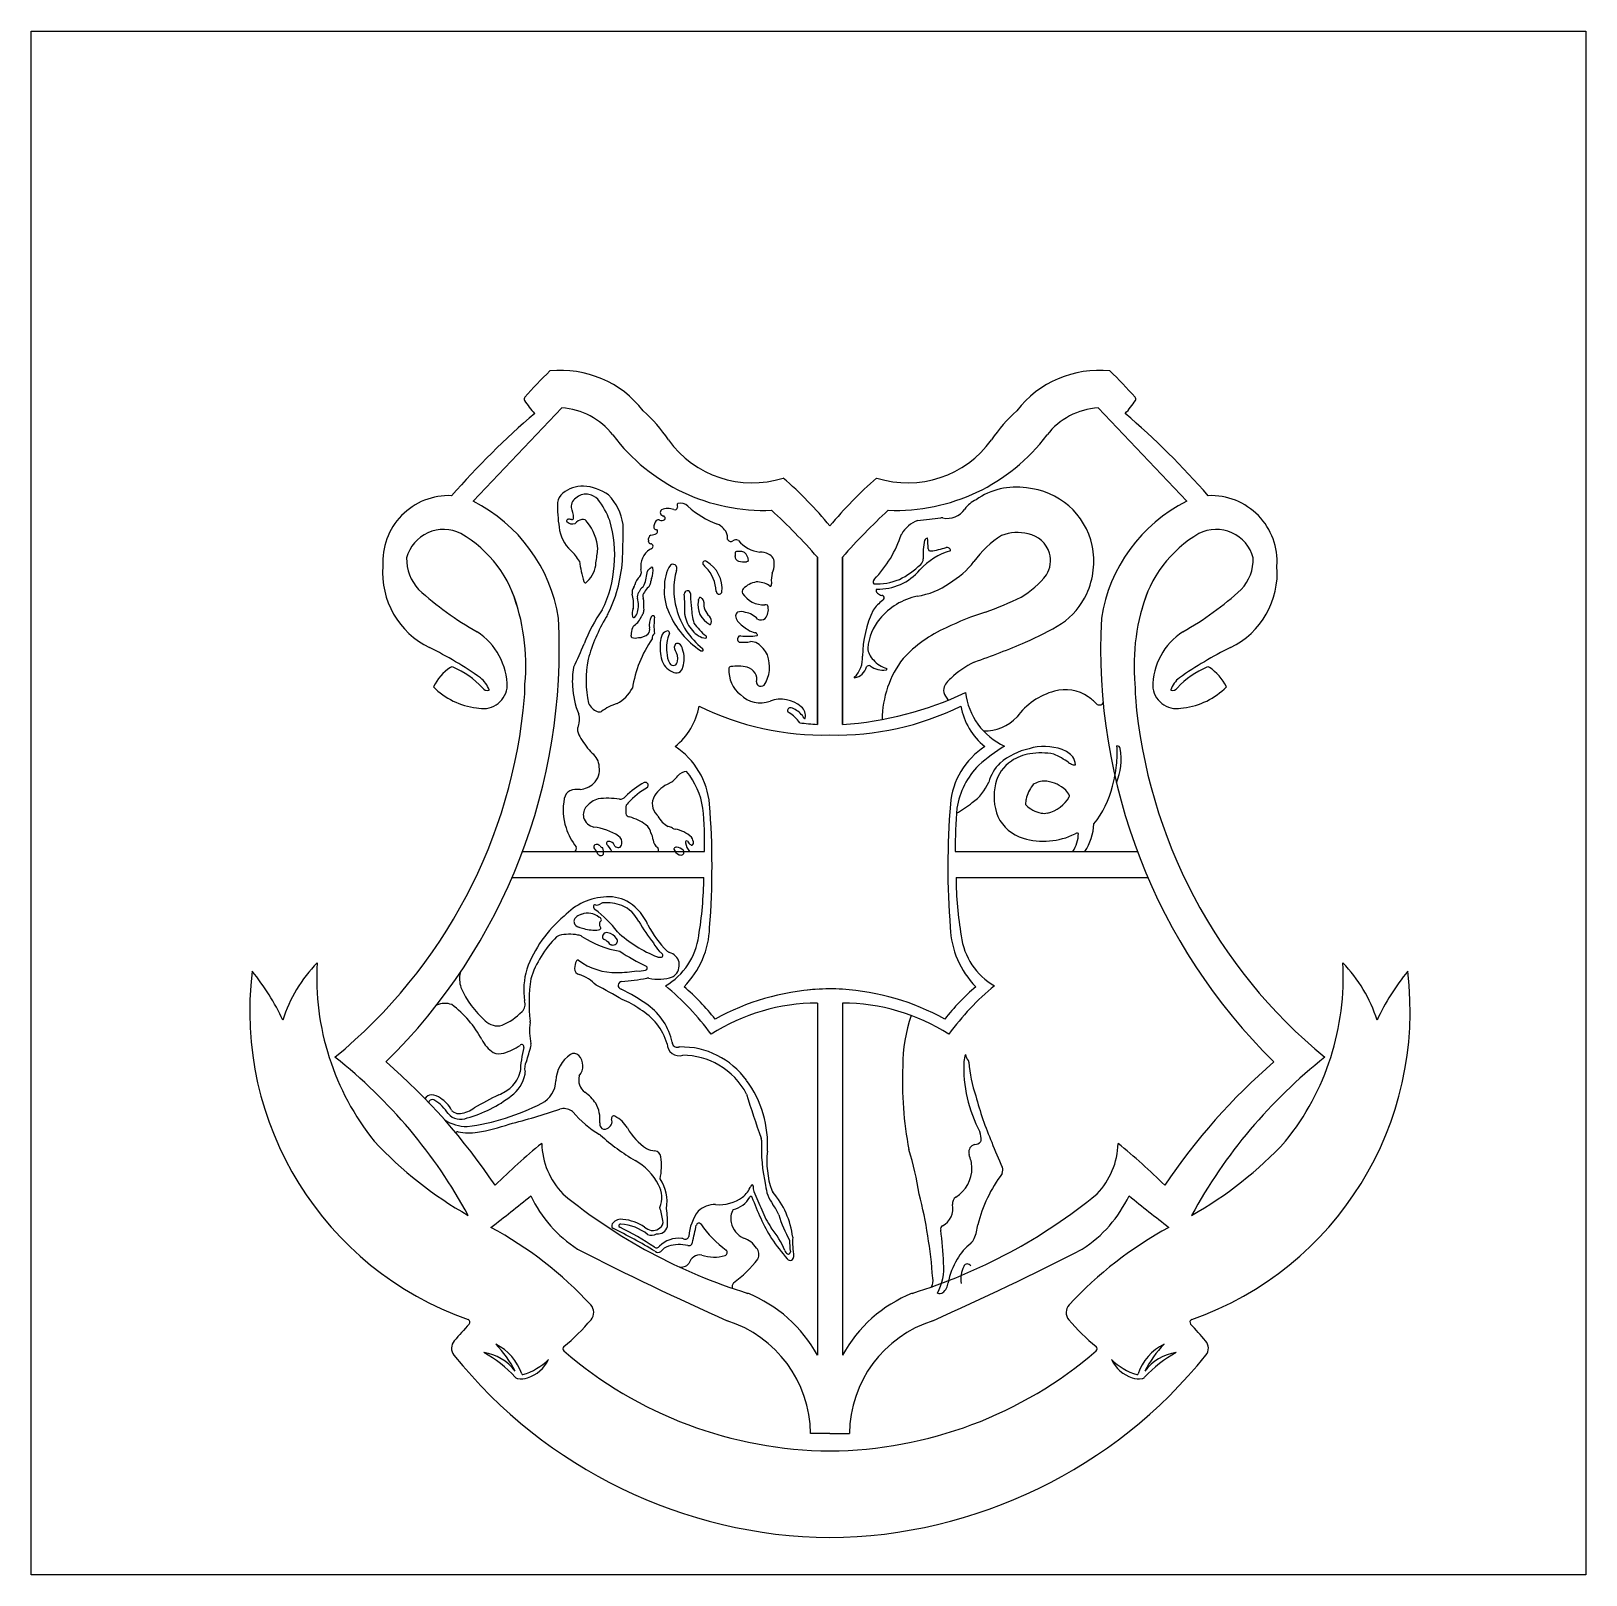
# Model space of a CAD drawing. Header units: inches. Extents: x 0 to 6.98, y 0 to 6.93.
import ezdxf

# ---------------------------------------------------------------- set-up
doc = ezdxf.new("R2010")
doc.units = ezdxf.units.IN
doc.header["$MEASUREMENT"] = 0
picture_1 = doc.add_image_def('image1.png', size_in_pixel=(837, 831))

msp = doc.modelspace()

# ---------------------------------------------------------------- linework, layer by layer
for p, q in [((1.9834, 4.8167), (2.3808, 5.2354)), ((5.1846, 4.8167), (4.7872, 5.2354)), ((3.5276, 4.566), (3.5276, 3.8151)), ((3.5276, 3.8151), (3.5276, 4.566)), ((3.6405, 4.566), (3.6405, 3.8151)), ((3.6405, 3.8151), (3.6405, 4.566)), ((2.2048, 3.2454), (3.0215, 3.2454)), ((4.1465, 3.2454), (4.9632, 3.2454)), ((3.0183, 3.1266), (2.157, 3.1266)), ((5.011, 3.1266), (4.1497, 3.1266)), ((3.5276, 2.5654), (3.5276, 0.9855)), ((3.6405, 2.5654), (3.6405, 0.9855)), ((3.584, 0.6342), (3.4968, 0.6342)), ((3.584, 0.6342), (3.6712, 0.6342))]:
    msp.add_line(p, q)
for centre, radius, start, end in [((3.7024, 3.9675), 1.9861, 133.79542, 138.49374), ((2.377, 4.938), 0.4657, 37.60764, 96.05675), ((4.791, 4.938), 0.4657, 83.94325, 142.39236), ((3.4656, 3.9675), 1.9861, 41.50626, 46.20458), ((2.2245, 5.2754), 0.0125, 138.49374, 212.04268), ((2.5253, 5.4637), 0.3675, 212.04268, 223.61089), ((2.3611, 4.9212), 0.3149, 37.74615, 86.40552), ((4.8069, 4.9212), 0.3149, 93.59448, 142.25385), ((4.6427, 5.4637), 0.3675, 316.38911, 327.95732), ((4.9436, 5.2754), 0.0125, 327.95732, 41.50626), ((4.6644, 2.4089), 3.6922, 130.64749, 138.79203), ((2.3058, 4.7252), 0.6639, 33.4832, 48.46692), ((4.8622, 4.7252), 0.6639, 131.53308, 146.5168), ((2.5036, 2.4089), 3.6922, 41.20797, 49.35251), ((3.2873, 5.6224), 0.8469, 216.89943, 272.36667), ((3.8807, 5.6224), 0.8469, 267.63333, 323.10057), ((3.2353, 5.3618), 0.4629, 215.73352, 287.48567), ((3.9328, 5.3618), 0.4629, 252.51433, 324.26648), ((2.4764, 4.7418), 0.1429, 89.10803, 129.49582), ((2.4604, 4.6549), 0.2306, 55.51852, 85.47975), ((2.2485, 3.6114), 1.7265, 39.326, 49.29861), ((4.9195, 3.6114), 1.7265, 130.70139, 140.674), ((1.8742, 4.5453), 0.2963, 87.57883, 183.84637), ((1.6633, 4.1811), 0.7117, 8.95961, 63.26971), ((2.4221, 4.8044), 0.0601, 127.49326, 174.43934), ((2.4714, 4.7918), 0.0479, 116.82043, 184.47135), ((2.4886, 4.7865), 0.0617, 76.48936, 128.90708), ((2.4847, 4.7647), 0.0838, 46.83647, 77.40279), ((2.2707, 4.6093), 0.3471, 20.29437, 38.5888), ((2.4265, 4.6824), 0.2312, 7.48687, 44.6397), ((4.3004, 4.6983), 0.1392, 116.02025, 143.41531), ((4.4188, 4.5643), 0.3153, 81.38478, 124.69948), ((4.4389, 4.548), 0.3291, 12.15933, 85.27797), ((5.5047, 4.1811), 0.7117, 116.73029, 171.04039), ((5.2939, 4.5453), 0.2963, 356.15363, 92.42117), ((2.9321, 4.7901), 0.5702, 177.98269, 189.07108), ((2.3019, 4.7371), 0.1321, 2.13446, 22.67445), ((2.8377, 4.7663), 0.0152, 127.05333, 196.57813), ((2.8396, 4.7681), 0.0175, 200.37005, 267.99345), ((2.8578, 4.702), 0.0818, 71.69419, 110.92572), ((2.8311, 4.7397), 0.0134, 335.79263, 53.78025), ((2.8889, 4.7901), 0.0117, 242.46935, 355.93371), ((2.9275, 4.8001), 0.029, 175.14735, 202.02826), ((2.9025, 4.8024), 0.00392, 86.25727, 177.93709), ((2.9134, 4.7605), 0.047, 45.78074, 103.07875), ((3.2406, 5.1288), 0.4457, 228.65795, 248.71217), ((1.4064, 2.7006), 2.8247, 41.32806, 47.29029), ((5.7616, 2.7006), 2.8247, 132.70971, 138.67194), ((4.1109, 4.8328), 0.0932, 257.34607, 326.4895), ((1.8506, 4.5183), 0.1715, 63.07589, 165.14436), ((2.5301, 4.7159), 0.1619, 185.5442, 227.90719), ((2.4068, 4.7281), 0.00438, 172.72885, 212.65952), ((2.416, 4.7253), 0.014, 144.75654, 166.07681), ((2.4285, 4.7484), 0.034, 221.91804, 290.73598), ((2.4151, 4.7241), 0.014, 133.33759, 138.54687), ((2.4091, 4.7283), 0.00694, 104.36044, 120.92388), ((2.4145, 4.704), 0.0318, 71.19542, 103.06329), ((2.4266, 4.7411), 0.00728, 255.21644, 7.11488), ((2.4794, 4.6855), 0.0498, 99.49216, 141.32877), ((2.4764, 4.715), 0.0202, 22.733, 105.05531), ((2.329, 4.5873), 0.2143, 3.71959, 39.22832), ((2.0838, 4.5775), 0.5346, 354.49787, 16.54523), ((0.1304, 4.676), 2.5256, 357.47926, 0.82911), ((2.8384, 4.7008), 0.0446, 138.87246, 183.77833), ((2.8061, 4.7011), 0.0127, 195.10556, 267.89203), ((2.8157, 4.7074), 0.0253, 80.9682, 115.80243), ((2.806, 4.6836), 0.00487, 28.2712, 94.00625), ((2.7982, 4.6814), 0.0129, 309.80385, 20.28518), ((2.8299, 4.753), 0.0231, 243.60522, 305.50595), ((3.051, 4.6428), 0.076, 18.07227, 68.50779), ((4.0269, 4.5985), 0.1408, 110.29082, 150.40299), ((3.7283, 7.4307), 2.7116, 275.2845, 277.489), ((4.085, 4.7174), 0.025, 77.34607, 97.489), ((4.4247, 4.4715), 0.2044, 76.15777, 110.25247), ((5.3174, 4.5183), 0.1715, 14.85564, 116.92411), ((1.6573, 4.1998), 0.5438, 14.01507, 60.11516), ((2.7926, 4.6443), 0.0237, 119.48105, 192.19533), ((2.745, 4.634), 0.025, 4.05291, 12.19533), ((2.7803, 4.6365), 0.0104, 184.05291, 267.91881), ((2.7781, 4.6141), 0.0122, 287.2794, 81.61519), ((2.7765, 4.7341), 0.0694, 273.6328, 295.51319), ((3.0417, 4.6486), 0.0834, 357.62218, 12.30051), ((3.1289, 4.645), 0.00378, 177.69784, 206.11939), ((3.1391, 4.6524), 0.0164, 213.60589, 302.14707), ((3.1615, 4.6228), 0.0209, 55.92186, 131.15228), ((3.2888, 4.7392), 0.1522, 220.60124, 262.74661), ((3.4086, 4.8291), 0.5213, 315.87459, 342.01218), ((4.3992, 4.5714), 0.3973, 169.88423, 181.8733), ((4.0316, 4.6246), 0.0287, 109.77697, 144.97713), ((3.4679, 4.5933), 0.557, 1.06228, 6.01732), ((3.9828, 4.9929), 0.4031, 277.59828, 287.68792), ((4.1093, 4.5938), 0.0156, 3.68171, 104.91131), ((4.5965, 4.2843), 0.45, 122.61396, 144.49118), ((4.4492, 4.5478), 0.1247, 16.64888, 78.70612), ((4.4169, 4.5467), 0.3509, 335.41372, 11.612), ((5.5107, 4.1998), 0.5438, 119.88484, 165.98493), ((1.8855, 4.5573), 0.2007, 178.57809, 222.95709), ((2.2344, 4.4069), 0.2659, 31.86266, 45.24208), ((3.1019, 4.6349), 0.6476, 187.77421, 195.99651), ((2.408, 4.5489), 0.1266, 313.55019, 356.29009), ((-3.195, 5.388), 5.7916, 351.58808, 352.19259), ((2.0198, 4.5931), 0.6344, 334.18213, 357.45348), ((2.8221, 4.5259), 0.0872, 121.9566, 190.27774), ((2.7892, 4.5786), 0.025, 107.2794, 121.9566), ((3.0234, 4.5389), 0.00985, 48.84338, 205.64934), ((2.992, 4.5238), 0.025, 21.60811, 25.64934), ((2.9576, 4.4235), 0.1425, 354.18488, 59.52703), ((3.3151, 4.5717), 0.1569, 173.83369, 179.7728), ((3.1332, 4.5704), 0.025, 357.14572, 4.37855), ((3.1788, 4.5682), 0.0206, 177.14572, 255.07848), ((3.1747, 4.5496), 0.042, 96.28653, 111.90225), ((3.174, 4.418), 0.1734, 85.22676, 91.53291), ((3.197, 4.6103), 0.0663, 249.21994, 280.95712), ((3.1863, 4.5659), 0.025, 43.9122, 85.22676), ((3.1677, 4.548), 0.0508, 15.44498, 43.9122), ((3.2218, 4.507), 0.0401, 97.73345, 107.71634), ((3.1999, 4.5541), 0.0181, 335.7686, 13.21783), ((3.203, 4.5563), 0.0146, 7.54279, 20.8703), ((3.2722, 4.5099), 0.0783, 62.57372, 91.91742), ((3.2921, 4.5405), 0.0422, 351.52601, 67.36143), ((3.2501, 4.5317), 0.0837, 333.49379, 1.74168), ((4.2146, 4.2976), 0.3103, 106.78894, 137.08091), ((3.9696, 4.5574), 0.0326, 311.8996, 1.75429), ((3.9655, 4.6194), 0.0619, 342.73775, 343.40377), ((4.0343, 4.6027), 0.00949, 174.18314, 281.07886), ((3.9162, 4.7941), 0.4004, 300.6132, 321.6497), ((4.4522, 4.5496), 0.1213, 328.75018, 16.21881), ((5.2825, 4.5573), 0.2007, 317.04291, 1.42191), ((1.9501, 4.4954), 0.3728, 175.38082, 244.10244), ((2.0796, 4.566), 0.5379, 333.90885, 355.75523), ((2.7835, 4.423), 0.0772, 133.41822, 166.63003), ((2.7133, 4.4973), 0.025, 313.41822, 0.12028), ((2.6942, 4.4972), 0.0441, 0.12028, 17.261), ((2.493, 4.5325), 0.2735, 340.58203, 353.83632), ((2.772, 4.5021), 0.00713, 126.22492, 171.66774), ((2.7281, 4.5676), 0.0718, 303.55959, 317.67679), ((2.7847, 4.5148), 0.00577, 119.09983, 128.56094), ((2.8063, 4.4598), 0.025, 157.24632, 177.55495), ((2.785, 4.5132), 0.00732, 56.8973, 114.60219), ((2.6968, 4.5057), 0.0937, 337.24632, 7.44528), ((2.7862, 4.5169), 0.00372, 15.12034, 41.24074), ((3.0101, 4.4389), 0.1687, 147.37564, 182.79946), ((2.8803, 4.5129), 0.0209, 63.5207, 125.95615), ((3.1828, 4.4197), 0.2998, 163.36542, 196.32106), ((2.8751, 4.5146), 0.0224, 336.09529, 49.48478), ((3.069, 4.5685), 0.0644, 213.43027, 229.66774), ((2.9132, 4.4066), 0.1605, 2.0408, 44.69829), ((3.4732, 4.4593), 0.1523, 166.6746, 183.06869), ((3.7964, 4.454), 0.0182, 138.26098, 207.38773), ((3.79, 4.7334), 0.288, 268.06006, 291.48882), ((3.8032, 4.6618), 0.2393, 267.60762, 320.29644), ((3.7272, 4.8054), 0.3793, 296.33238, 314.12523), ((4.2221, 4.7495), 0.4248, 301.18178, 321.78902), ((5.2179, 4.4954), 0.3728, 295.89756, 4.61918), ((2.6972, 5.4689), 1.4205, 227.55888, 240.63901), ((1.3077, 4.0824), 0.9118, 354.54482, 21.25622), ((2.4871, 4.4586), 0.00802, 195.94772, 281.77658), ((2.4704, 4.4759), 0.0311, 306.02414, 322.87831), ((2.7325, 4.4088), 0.0364, 141.99497, 194.36204), ((2.502, 4.3499), 0.2015, 358.19334, 14.33005), ((2.6841, 4.4467), 0.025, 321.99497, 346.63003), ((2.7516, 4.388), 0.0321, 145.03761, 191.83184), ((2.7048, 4.4208), 0.025, 325.03761, 335.97837), ((2.7756, 4.3892), 0.0525, 128.48603, 155.97837), ((2.7274, 4.4499), 0.025, 308.48603, 340.58203), ((2.7718, 4.3903), 0.0273, 137.97893, 197.95015), ((2.806, 4.3844), 0.0596, 127.57022, 156.0721), ((2.7544, 4.4514), 0.025, 307.57022, 341.33683), ((2.7184, 4.4635), 0.063, 341.33683, 357.55495), ((3.0664, 4.4111), 0.2257, 175.02768, 205.2117), ((2.9443, 4.4001), 0.0145, 7.86282, 179.32914), ((2.1919, 4.3301), 0.7413, 358.35719, 5.42858), ((3.234, 4.3921), 0.2755, 177.93924, 185.39537), ((3.0869, 4.4132), 0.0133, 180.27281, 335.6976), ((3.0805, 4.4129), 0.0193, 344.45643, 348.507), ((3.2112, 4.4103), 0.0206, 142.36638, 199.71181), ((3.2899, 4.4693), 0.1182, 213.91829, 271.16764), ((3.269, 4.3549), 0.1006, 98.81468, 137.44746), ((3.2564, 4.3522), 0.1022, 57.90355, 91.61604), ((3.2974, 4.4175), 0.025, 48.33661, 57.90355), ((3.3176, 4.4402), 0.00527, 228.33661, 285.38589), ((3.3184, 4.4364), 0.00141, 292.33808, 317.16601), ((3.3119, 4.4428), 0.0105, 315.24164, 15.84624), ((3.3461, 4.4525), 0.025, 183.06869, 195.84624), ((3.8067, 4.4157), 0.0152, 152.48909, 228.54209), ((3.8242, 4.4327), 0.0395, 225.87306, 259.72191), ((3.9252, 4.7214), 0.3345, 278.67159, 305.63338), ((4.4349, 4.5426), 0.3328, 304.27079, 334.76913), ((5.8603, 4.0824), 0.9118, 158.74378, 185.45518), ((4.4708, 5.4689), 1.4205, 299.36099, 312.44112), ((3.1279, 3.9294), 0.6925, 144.71362, 159.13009), ((2.7624, 4.3112), 0.0653, 158.47046, 190.49201), ((2.6784, 4.3444), 0.025, 338.47046, 358.19334), ((2.6016, 4.3482), 0.1232, 346.05972, 15.64703), ((2.7221, 4.3742), 0.025, 359.14454, 17.95015), ((2.7245, 4.3257), 0.025, 333.82782, 6.58468), ((3.0963, 4.3686), 0.3493, 179.14454, 186.58468), ((3.2198, 4.4194), 0.3353, 194.4931, 231.88725), ((3.2553, 4.3791), 0.2958, 182.48308, 187.78785), ((3.3436, 4.3664), 0.3824, 184.11275, 194.63212), ((3.0874, 4.3501), 0.096, 167.20953, 244.17236), ((2.9694, 4.3769), 0.025, 347.20953, 356.81038), ((3.0072, 4.3748), 0.0128, 145.19009, 176.81038), ((3.0012, 4.3798), 0.00513, 63.35459, 63.35459), ((3.0012, 4.3798), 0.00513, 72.42765, 153.26814), ((2.9938, 4.3615), 0.0249, 50.8404, 68.82728), ((2.9958, 4.3619), 0.0233, 13.65758, 54.14414), ((3.092, 4.3557), 0.0738, 173.36234, 228.34616), ((3.0065, 4.3651), 0.0122, 351.55559, 10.87028), ((3.2956, 4.3287), 0.0228, 70.6226, 98.50317), ((3.2488, 4.3302), 0.0589, 318.52725, 12.54902), ((3.2993, 4.3442), 0.0071, 343.81256, 56.90189), ((4.2435, 4.111), 0.514, 155.04525, 178.76271), ((3.939, 4.212), 0.1988, 126.69112, 144.36584), ((4.0375, 4.1002), 0.297, 102.00941, 140.70296), ((3.8167, 4.3819), 0.0119, 50.72402, 87.95096), ((3.8143, 4.3829), 0.0129, 297.65935, 39.588), ((3.725, 5.8863), 1.6629, 289.55257, 295.54416), ((-0.2364, 4.1579), 2.6061, 314.56221, 2.94843), ((3.2487, 3.8983), 0.7784, 149.23738, 164.41919), ((2.7661, 4.2092), 0.2057, 148.44052, 154.9026), ((2.7208, 4.2385), 0.025, 125.16038, 155.55259), ((2.7048, 4.302), 0.00709, 201.76569, 306.35781), ((2.654, 4.3333), 0.0909, 305.16038, 339.18091), ((2.5724, 4.3853), 0.163, 326.88779, 335.81081), ((2.6406, 4.3669), 0.1185, 326.1923, 333.82782), ((2.8519, 4.2611), 0.0784, 152.39349, 189.72523), ((2.7912, 4.2936), 0.00951, 75.09472, 156.02803), ((2.7913, 4.2977), 0.00552, 352.00188, 65.4729), ((3.0958, 4.2597), 0.3013, 172.90114, 186.86851), ((3.2236, 4.4733), 0.3945, 203.66446, 235.95526), ((2.9579, 4.3081), 0.025, 178.35719, 191.21503), ((3.0705, 4.3305), 0.1398, 191.21503, 222.21358), ((3.2051, 4.4347), 0.2843, 215.45951, 231.48446), ((3.0175, 4.2769), 0.0347, 347.36637, 42.92073), ((3.0467, 4.2662), 0.0027, 243.11081, 305.88217), ((3.0427, 4.2708), 0.0088, 309.48558, 350.80037), ((3.1851, 4.2984), 0.0255, 126.96616, 170.59664), ((3.2403, 4.3211), 0.0824, 193.00113, 210.93154), ((3.3081, 4.4004), 0.1844, 221.2814, 240.12438), ((3.1858, 4.2692), 0.052, 68.41249, 107.87095), ((3.1894, 4.2252), 0.0937, 41.71088, 80.4998), ((3.2735, 4.314), 0.03, 241.97959, 310.43528), ((3.9883, 4.1371), 0.2356, 140.08589, 174.92687), ((4.6792, 3.0725), 1.3087, 107.68884, 116.01575), ((3.9433, 5.3867), 1.309, 293.33327, 301.24658), ((7.4044, 4.1579), 2.6061, 177.05157, 225.43779), ((1.8405, 3.9826), 0.2954, 359.77059, 57.15045), ((2.7605, 4.2204), 0.0686, 155.55259, 183.65378), ((2.0157, 4.2122), 0.6764, 359.85701, 0.32772), ((2.6976, 4.211), 0.00561, 174.97625, 249.41529), ((2.7116, 4.2502), 0.0473, 250.26543, 285.78009), ((3.225, 3.8959), 0.5334, 145.36721, 171.22839), ((2.7244, 4.2713), 0.0666, 270.029, 311.58576), ((2.7485, 4.24), 0.0273, 317.4326, 16.70482), ((2.8154, 4.2011), 0.0294, 129.74996, 184.03743), ((2.9908, 4.1637), 0.1691, 160.8034, 186.69075), ((2.8606, 4.2), 0.0353, 99.32689, 146.83941), ((2.9945, 4.1621), 0.1441, 154.7586, 189.53483), ((2.855, 4.2254), 0.00938, 348.78222, 90.32991), ((3.0401, 4.2936), 0.0928, 217.9702, 261.91337), ((3.0248, 4.2073), 0.00596, 291.69403, 56.63901), ((3.1893, 4.1962), 0.0202, 134.62846, 183.68791), ((3.1891, 4.2005), 0.0207, 195.58326, 226.62186), ((3.1816, 4.2049), 0.0206, 250.84502, 261.50883), ((3.1783, 4.2062), 0.00541, 104.83911, 126.23928), ((3.1833, 4.1822), 0.0299, 88.41675, 102.41322), ((3.1958, 4.3493), 0.1658, 264.03214, 281.26117), ((3.2128, 4.528), 0.3172, 264.81684, 277.84884), ((3.2662, 4.3082), 0.0841, 233.63416, 257.3806), ((3.2281, 4.1225), 0.0642, 60.93166, 89.91144), ((3.2474, 4.2149), 0.0113, 23.0111, 87.86666), ((3.255, 4.2171), 0.00353, 288.83112, 38.73545), ((4.3412, 3.7132), 0.5852, 113.78662, 137.1563), ((5.3275, 3.9826), 0.2954, 122.84955, 180.22941), ((1.0273, 2.6175), 1.7196, 54.90504, 63.77163), ((0.8032, 4.8679), 1.8146, 334.04112, 337.59249), ((3.0166, 4.1585), 0.1943, 184.30478, 196.30235), ((2.9648, 4.1412), 0.1125, 181.49913, 207.77669), ((2.9134, 4.1606), 0.0276, 143.48833, 210.32671), ((2.8372, 4.1105), 0.0638, 349.45553, 35.69208), ((2.9006, 4.1383), 0.0399, 79.09465, 103.5579), ((2.8852, 4.1474), 0.0377, 8.458, 52.71901), ((2.8112, 4.1102), 0.1193, 341.42706, 21.01243), ((2.9954, 4.1294), 0.0185, 63.22223, 66.81941), ((3.0095, 4.1627), 0.0178, 251.33476, 283.56252), ((3.0066, 4.1492), 0.00885, 348.24416, 45.66899), ((3.0119, 4.1496), 0.00454, 293.01453, 302.6829), ((3.012, 4.1483), 0.00336, 312.81687, 356.45737), ((3.1813, 4.0669), 0.1364, 26.12736, 55.09185), ((3.1576, 4.0739), 0.1554, 327.6668, 19.94329), ((3.6167, 4.1106), 0.1135, 312.35435, 5.80234), ((3.8354, 4.1644), 0.082, 184.45665, 226.6712), ((3.1898, 7.1203), 3.1994, 288.99331, 293.42679), ((6.1407, 2.6175), 1.7196, 116.22837, 125.09496), ((2.0045, 3.8873), 0.2212, 123.75867, 154.13165), ((1.8885, 4.0608), 0.0125, 68.01915, 123.75867), ((1.7362, 3.7073), 0.3974, 43.34005, 66.72454), ((2.8213, 4.0049), 0.3931, 170.33442, 182.69949), ((2.4211, 4.0769), 0.0141, 334.82721, 346.05023), ((2.961, 4.0145), 0.4713, 168.6364, 192.79182), ((2.9114, 4.1291), 0.0851, 194.17591, 246.1445), ((2.8812, 4.0984), 0.0186, 211.22012, 1.29793), ((2.8942, 4.0763), 0.0304, 235.5202, 352.18148), ((3.2695, 4.0575), 0.1392, 177.21418, 231.15948), ((3.1399, 4.0652), 0.00944, 95.66912, 185.95592), ((3.1686, 3.876), 0.2008, 77.42021, 98.5096), ((3.1977, 4.0141), 0.0597, 31.50015, 75.79856), ((3.6864, 4.0866), 0.0623, 277.40861, 347.86895), ((3.7586, 4.0648), 0.0142, 63.10698, 142.36532), ((3.8239, 4.1634), 0.1042, 235.58058, 276.44528), ((3.8762, 4.1878), 0.1277, 220.57696, 253.15113), ((4.2736, 3.8341), 0.4554, 142.53356, 179.58476), ((3.8358, 4.0637), 0.00379, 266.43624, 29.47757), ((4.4341, 3.6904), 0.4528, 116.64409, 132.91948), ((5.4318, 3.7073), 0.3974, 113.27546, 136.65995), ((5.2795, 4.0608), 0.0125, 56.24133, 111.98085), ((5.1635, 3.8873), 0.2212, 25.86835, 56.24133), ((2.0321, 4.2045), 0.3163, 224.23651, 263.78898), ((2.0272, 3.996), 0.1099, 254.54583, 350.22326), ((1.9408, 3.9281), 0.1222, 20.41668, 52.0438), ((2.0468, 3.9916), 0.0245, 207.97374, 289.09537), ((2.1109, 3.9816), 0.025, 350.22326, 359.77059), ((0.9052, 4.0016), 1.3102, 357.18736, 359.74469), ((2.8414, 4.0134), 0.4136, 183.74295, 201.57279), ((2.5384, 4.0681), 0.1835, 299.62759, 330.33158), ((3.2046, 4.019), 0.0513, 345.70034, 30.86295), ((3.2786, 4.0066), 0.0243, 180.55713, 225.34732), ((3.2736, 4.0195), 0.0325, 248.04926, 298.01586), ((3.6946, 4.0263), 0.00152, 161.99386, 263.41192), ((4.1392, 3.9679), 0.0453, 168.9853, 214.25346), ((4.18, 3.9517), 0.0888, 127.61499, 163.7106), ((6.2628, 4.0016), 1.3102, 180.25531, 182.81264), ((5.0571, 3.9816), 0.025, 180.22941, 189.77674), ((5.1408, 3.996), 0.1099, 189.77674, 285.45417), ((5.2272, 3.9281), 0.1222, 127.9562, 159.58332), ((5.1212, 3.9916), 0.0245, 250.90463, 332.02626), ((5.1359, 4.2045), 0.3163, 276.21102, 315.76349), ((-0.1258, 4.138), 2.3482, 309.35506, 355.09841), ((2.0523, 3.9702), 0.00307, 324.37464, 9.85921), ((2.5673, 3.9395), 0.0722, 204.01373, 247.31281), ((2.6918, 3.6955), 0.222, 106.38208, 126.80502), ((3.2713, 4.0393), 0.1269, 225.41338, 290.31162), ((3.3626, 3.7836), 0.1447, 50.09659, 109.06241), ((3.5416, 5.3265), 1.5146, 273.74382, 295.41906), ((4.1618, 3.9774), 0.0695, 210.20934, 228.82638), ((4.4963, 3.9966), 0.307, 187.11955, 245.02766), ((4.6748, 3.6634), 0.3126, 105.59885, 143.57081), ((4.6392, 3.7885), 0.1825, 55.5004, 105.38695), ((4.585, 3.7088), 0.2789, 45.59379, 55.61763), ((4.7937, 3.9216), 0.0192, 225.19128, 327.98366), ((7.2938, 4.138), 2.3482, 184.90159, 230.64494), ((5.1157, 3.9702), 0.00307, 170.14079, 215.62536), ((2.3847, 3.8369), 0.0761, 338.02171, 18.77857), ((2.5486, 3.9013), 0.0298, 252.17187, 289.94846), ((2.7021, 3.9493), 0.2991, 308.75275, 350.00739), ((3.5525, 5.0233), 1.2556, 243.72397, 271.43756), ((3.4049, 3.8783), 0.0113, 100.34721, 248.62927), ((3.3293, 3.7454), 0.1417, 32.90362, 59.68422), ((3.4066, 3.8566), 0.033, 49.06864, 96.49375), ((3.3778, 3.7887), 0.1057, 31.2258, 61.46816), ((3.4238, 3.8551), 0.0506, 347.06009, 51.35133), ((3.4706, 3.8446), 0.00262, 204.2836, 342.9389), ((3.6155, 5.0233), 1.2556, 268.56244, 296.27603), ((4.4659, 3.9493), 0.2991, 189.99261, 231.24725), ((4.2783, 3.9854), 0.199, 268.30283, 316.74707), ((2.4783, 3.7931), 0.0276, 146.48591, 193.43382), ((2.5351, 3.8042), 0.0855, 191.79937, 216.95878), ((3.6264, 5.3265), 1.5146, 263.24272, 266.25618), ((2.7359, 3.9026), 0.3079, 209.10008, 224.79467), ((2.7013, 3.4282), 0.3438, 4.9496, 56.84793), ((4.4667, 3.4282), 0.3438, 123.15207, 175.0504), ((4.8679, 2.9273), 0.9363, 122.36299, 131.16813), ((4.5479, 3.3995), 0.3149, 102.93534, 129.56956), ((4.5458, 3.4761), 0.2402, 70.63643, 106.53426), ((4.5875, 3.596), 0.1133, 40.85207, 70.42297), ((4.4882, 3.6854), 0.3847, 352.07174, 5.13937), ((4.6142, 3.659), 0.2764, 337.44055, 9.9159), ((4.869, 3.7019), 0.0181, 15.11926, 82.67027), ((2.4709, 3.623), 0.0779, 2.00738, 53.40929), ((4.4981, 3.3861), 0.3483, 135.05753, 171.14784), ((4.4844, 3.503), 0.1954, 134.55256, 164.27049), ((4.4903, 3.5115), 0.1674, 123.48099, 166.9344), ((4.5084, 3.4884), 0.1967, 97.94533, 124.1656), ((4.531, 3.4032), 0.2844, 78.43818, 100.07816), ((4.4544, 3.3664), 0.3426, 54.22626, 67.05429), ((4.7337, 3.7653), 0.1445, 236.87366, 244.40702), ((4.679, 3.6515), 0.0182, 244.89493, 290.78547), ((4.6152, 3.6302), 0.0703, 3.44643, 34.5242), ((4.385, 3.6739), 0.486, 343.88876, 355.08906), ((2.4682, 3.6105), 0.082, 312.47296, 10.73466), ((2.8197, 3.639), 0.0981, 296.26535, 325.92654), ((2.9454, 3.5469), 0.0579, 94.18909, 140.15492), ((2.6699, 3.3861), 0.3483, 8.85216, 38.85345), ((4.5455, 3.4764), 0.085, 81.85299, 121.65204), ((4.5346, 3.405), 0.1573, 47.08377, 81.5967), ((2.4394, 3.4753), 0.0478, 117.61313, 170.20917), ((2.4515, 3.4264), 0.0975, 82.76854, 110.58307), ((2.4468, 3.641), 0.1191, 278.19741, 310.14747), ((2.6429, 3.5102), 0.0303, 264.02499, 322.66098), ((2.8966, 3.2714), 0.3183, 117.18118, 136.17561), ((2.9729, 3.1878), 0.403, 121.06906, 136.95827), ((2.7552, 3.5404), 0.0147, 30.87478, 105.7287), ((2.7494, 3.5438), 0.0189, 324.88847, 12.582), ((2.8555, 3.4587), 0.0684, 148.32553, 225.68137), ((2.9231, 3.4144), 0.1492, 113.70702, 147.45747), ((4.0996, 3.6401), 0.2139, 304.98197, 336.8213), ((4.5636, 3.4911), 0.2434, 166.14834, 201.58156), ((4.6377, 3.4367), 0.1792, 144.22725, 165.88014), ((4.5587, 3.473), 0.0953, 127.36786, 134.13567), ((4.5284, 3.5619), 0.1474, 282.35042, 331.33889), ((4.6051, 3.4784), 0.0556, 17.2591, 48.81526), ((4.6534, 3.4935), 0.00491, 331.25606, 19.20741), ((4.4369, 3.6384), 0.4267, 320.81367, 346.5323), ((2.6471, 3.4322), 0.26, 168.62188, 198.01401), ((2.5329, 3.4099), 0.0555, 137.07805, 192.933), ((2.5741, 3.3786), 0.1071, 106.372, 139.8572), ((2.5865, 3.1035), 0.3803, 81.94487, 96.42311), ((2.9706, 3.4202), 0.3024, 176.36149, 180.75471), ((2.6933, 3.4431), 0.0248, 127.16817, 188.55843), ((1.3489, 3.2792), 1.6729, 358.84269, 5.5075), ((-0.441, 3.179), 3.496, 355.48958, 4.57634), ((7.609, 3.179), 3.496, 175.42366, 184.51042), ((5.8191, 3.2792), 1.6729, 174.4925, 181.15731), ((3.9479, 3.7892), 0.4248, 298.68616, 310.23111), ((4.5552, 3.4594), 0.0936, 167.01122, 180.90427), ((4.4697, 3.4581), 0.00809, 181.77145, 208.68753), ((4.5601, 3.5541), 0.1396, 225.67701, 258.15016), ((2.6512, 3.4305), 0.2633, 197.41107, 218.73591), ((2.5394, 3.4161), 0.0634, 197.07076, 256.32295), ((2.4919, 3.0873), 0.2691, 57.64206, 83.05411), ((2.6888, 3.4209), 0.0211, 192.66064, 260.28059), ((2.6312, 3.1937), 0.2133, 53.51383, 75.33777), ((2.7242, 3.3186), 0.0576, 8.87269, 54.02278), ((2.7903, 3.3919), 0.025, 28.64496, 45.68137), ((2.9169, 3.4611), 0.1193, 208.64496, 240.50884), ((2.8499, 3.3024), 0.0555, 59.36182, 81.4008), ((2.8954, 3.3769), 0.0318, 237.08707, 258.45172), ((4.5049, 3.4834), 0.1866, 206.02393, 253.08276), ((4.5447, 3.4914), 0.0751, 259.80577, 282.08328), ((4.5322, 3.3776), 0.2357, 325.87321, 357.85595), ((2.5901, 3.2817), 0.00874, 87.66405, 193.75754), ((2.5872, 3.282), 0.00614, 203.10078, 210.58881), ((2.4991, 3.195), 0.1179, 25.30763, 45.34414), ((2.5936, 3.2757), 0.015, 58.26147, 101.98158), ((2.5903, 3.2607), 0.0299, 16.28376, 68.13994), ((2.6173, 3.2871), 0.0332, 347.95326, 55.92616), ((2.6329, 3.2793), 0.0169, 283.25597, 2.91897), ((2.7189, 3.2902), 0.0726, 6.21723, 30.90493), ((2.8325, 3.2991), 0.0415, 181.42989, 239.71771), ((2.8653, 3.2044), 0.1432, 46.99213, 80.44884), ((2.9415, 3.2873), 0.00596, 56.34359, 211.42614), ((3.0165, 3.296), 0.0809, 188.379, 218.67053), ((2.9774, 3.3055), 0.0352, 202.04323, 242.10453), ((2.9201, 3.2806), 0.0516, 359.89341, 33.71259), ((2.9618, 3.2837), 0.0104, 295.21414, 342.04473), ((4.5424, 3.6149), 0.3233, 253.49422, 295.91642), ((4.5581, 3.3257), 0.1404, 325.12709, 0.38542), ((4.6934, 3.3116), 0.0158, 71.47357, 127.80831), ((2.4249, 3.2604), 0.0215, 315.70415, 14.4067), ((2.5364, 3.2653), 0.0124, 123.36186, 221.26901), ((2.4851, 3.2119), 0.0617, 20.47014, 47.17801), ((2.5366, 3.2524), 0.0244, 47.5241, 106.82238), ((2.552, 3.238), 0.0102, 206.71611, 213.7263), ((2.5538, 3.2412), 0.0136, 220.76003, 257.43251), ((2.5576, 3.2534), 0.0263, 255.07643, 272.8101), ((2.568, 3.2786), 0.0171, 208.63548, 257.28279), ((2.5586, 3.2367), 0.00959, 271.8533, 338.41689), ((2.5639, 3.2612), 0.000759, 24.04238, 59.37711), ((2.4959, 3.2401), 0.072, 354.50217, 17.33957), ((2.6348, 3.2856), 0.0228, 226.16876, 274.83537), ((2.7894, 3.2501), 0.0258, 349.41855, 30.55772), ((2.8886, 3.2566), 0.00432, 152.00767, 189.02094), ((2.9134, 3.2594), 0.0293, 185.9155, 186.71327), ((2.9248, 3.2696), 0.0428, 198.62902, 245.25722), ((2.8946, 3.2535), 0.0111, 84.53521, 153.34011), ((2.894, 3.223), 0.0416, 38.68863, 87.70439), ((2.9167, 3.2625), 0.0331, 252.81158, 271.70146), ((2.9166, 3.2416), 0.0124, 275.01909, 36.77584), ((2.9636, 3.2784), 0.00484, 236.23139, 302.281), ((1.297, 3.149), 1.7215, 350.55548, 359.33466), ((5.871, 3.149), 1.7215, 180.66534, 189.44452), ((2.5902, 2.7711), 0.2706, 91.7848, 137.29955), ((2.5291, 2.9997), 0.00623, 64.86898, 200.05399), ((2.5377, 3.0324), 0.0277, 257.6689, 306.16507), ((2.5688, 2.9899), 0.025, 94.66272, 126.16507), ((2.582, 2.8273), 0.1881, 68.83182, 94.66272), ((2.5931, 2.8736), 0.1684, 57.06307, 93.84392), ((2.5968, 2.8703), 0.1427, 25.15141, 68.11566), ((2.5666, 2.8318), 0.2178, 22.62293, 57.18922), ((2.7526, 2.5207), 0.5646, 129.77919, 159.61206), ((2.4636, 2.9298), 0.0283, 122.71532, 175.55612), ((2.4776, 2.9346), 0.0423, 183.60304, 193.8855), ((2.492, 2.8879), 0.0789, 106.98074, 123.66221), ((2.4975, 2.8915), 0.0773, 48.97603, 111.66073), ((2.4998, 2.989), 0.025, 8.8075, 20.05399), ((2.5354, 2.9945), 0.011, 188.8075, 239.26696), ((2.2155, 2.5666), 0.5233, 37.49162, 53.09489), ((2.5479, 2.9393), 0.0106, 304.56463, 88.11113), ((2.5704, 2.918), 0.0208, 142.71632, 210.93315), ((3.8846, 3.6574), 1.3676, 212.08629, 216.96529), ((2.6744, 2.5368), 0.4537, 134.23051, 162.47476), ((2.3753, 2.8441), 0.025, 104.32158, 134.23051), ((2.4157, 2.6859), 0.1883, 78.45402, 104.32158), ((2.4672, 2.9386), 0.0338, 204.70721, 251.7941), ((2.4518, 2.8356), 0.0347, 55.5995, 87.40448), ((2.5264, 3.1004), 0.206, 250.20216, 256.90329), ((2.72, 3.2473), 0.4566, 237.02424, 260.12391), ((2.5286, 3.0616), 0.1691, 253.19095, 275.86901), ((2.5429, 2.8978), 0.0136, 17.25248, 17.25248), ((2.5443, 2.9082), 0.0149, 276.21501, 316.5593), ((2.5429, 2.8978), 0.0136, 20.85825, 44.36305), ((2.5511, 2.9006), 0.00487, 326.0899, 24.07983), ((2.582, 2.8633), 0.0185, 72.86109, 208.80275), ((2.5755, 2.8201), 0.062, 34.06184, 78.8454), ((3.0126, 3.2945), 0.5599, 226.99728, 248.75374), ((3.1858, 3.1321), 0.4709, 207.37545, 225.15201), ((2.6974, 2.9038), 0.3001, 299.58457, 352.8752), ((2.6508, 2.9168), 0.3936, 315.04981, 358.14061), ((4.5172, 2.9168), 0.3936, 181.85939, 224.95019), ((4.4707, 2.9038), 0.3001, 187.1248, 240.41543), ((2.58, 2.8675), 0.0193, 222.51484, 240.10446), ((2.538, 2.7814), 0.0766, 39.54647, 64.97433), ((2.6099, 2.843), 0.0182, 225.0299, 238.73072), ((2.6067, 2.8415), 0.0154, 246.29236, 262.76742), ((2.6105, 2.8525), 0.0268, 257.63224, 283.02706), ((2.6129, 2.8438), 0.0178, 281.87352, 38.36498), ((3.208, 3.6618), 1.0333, 236.76606, 244.31431), ((2.9636, 2.9276), 0.1951, 208.33604, 221.75554), ((2.8367, 2.8144), 0.025, 221.75554, 238.90229), ((2.8103, 2.7705), 0.0262, 23.75782, 58.90229), ((2.8714, 2.816), 0.025, 225.15201, 253.7638), ((2.8469, 2.732), 0.0625, 15.66101, 73.7638), ((1.7531, 2.291), 0.6541, 135.93807, 162.43276), ((2.4518, 2.6793), 1.1706, 176.74, 218.82137), ((2.5122, 2.7205), 0.0738, 152.79036, 180.12637), ((2.4665, 2.7204), 0.0281, 179.05932, 256.99258), ((2.4527, 2.7517), 0.00657, 65.81546, 157.59799), ((2.6226, 2.9801), 0.2782, 233.05646, 271.42163), ((2.7546, 2.7224), 0.00985, 285.21576, 55.84628), ((2.8195, 2.7985), 0.0276, 249.04485, 261.64204), ((2.8223, 2.8069), 0.0363, 259.22323, 275.19543), ((2.8249, 2.7895), 0.0188, 272.2752, 292.69669), ((2.8234, 2.7822), 0.0133, 310.95203, 319.02852), ((2.8255, 2.7782), 0.00927, 329.33892, 18.12989), ((2.8444, 2.7369), 0.0638, 309.00654, 10.78006), ((4.7162, 2.6793), 1.1706, 321.17863, 3.26), ((5.4149, 2.291), 0.6541, 17.56724, 44.06193), ((2.4483, 2.5291), 1.4673, 172.98862, 250.59078), ((0.1724, 2.0423), 1.056, 24.98935, 39.09514), ((2.056, 2.6756), 0.1339, 168.99707, 197.41141), ((2.5649, 2.6231), 0.3543, 164.56345, 187.77339), ((2.9568, 2.5694), 0.7226, 171.72132, 186.7625), ((2.4009, 2.5181), 0.1847, 43.51721, 71.24876), ((2.6191, 3.3504), 0.6485, 270.92118, 278.74465), ((2.6514, 2.6446), 0.0174, 93.68347, 255.25371), ((2.5515, 3.8639), 1.206, 274.69953, 280.05411), ((2.7282, 2.8157), 0.1068, 264.37138, 285.75169), ((2.7664, 2.6519), 0.025, 77.66809, 100.05411), ((2.8125, 2.8624), 0.1905, 257.66809, 289.90392), ((2.8688, 2.7068), 0.025, 289.90392, 309.00654), ((4.7197, 2.5291), 1.4673, 289.40922, 7.01138), ((6.9956, 2.0423), 1.056, 140.90486, 155.01065), ((2.3148, 2.8028), 0.4212, 203.39751, 228.78356), ((1.8359, 1.2362), 1.5729, 58.7357, 63.61909), ((2.2999, 1.9069), 0.8001, 54.19756, 64.28431), ((2.0959, 1.7296), 1.1815, 36.0997, 50.61797), ((2.2268, 1.8239), 1.0759, 38.45741, 49.23311), ((3.5948, 1.5466), 1.0825, 93.5589, 119.04022), ((3.584, 1.6765), 0.9522, 93.39861, 96.06221), ((3.584, 1.7103), 0.9185, 86.47625, 93.98767), ((3.5733, 1.5466), 1.0825, 60.95978, 86.4411), ((4.9413, 1.8239), 1.0759, 130.76689, 141.54259), ((5.0721, 1.7296), 1.1815, 129.38203, 143.9003), ((1.8567, 2.4678), 0.0959, 71.23542, 112.88889), ((1.5894, 2.1666), 0.4925, 28.46684, 52.73266), ((2.0057, 2.7178), 0.2741, 293.13682, 315.9961), ((2.1707, 2.5598), 0.0457, 314.70894, 19.59204), ((2.5679, 2.3342), 0.2605, 50.98702, 71.13078), ((2.5996, 2.3078), 0.2643, 16.5131, 59.96334), ((2.6047, 2.3314), 0.2775, 12.03014, 53.97723), ((3.531, 1.6694), 0.896, 90.2174, 122.4247), ((3.6371, 1.6694), 0.896, 57.5753, 89.7826), ((2.0934, 2.5435), 0.0804, 225.7595, 284.44016), ((2.4934, 2.4395), 0.2571, 171.46535, 192.75735), ((2.2144, 2.4814), 0.025, 351.46535, 6.7625), ((4.6348, 2.2783), 0.7243, 161.37663, 179.67481), ((2.1666, 2.4755), 0.1622, 207.19256, 234.64223), ((2.0304, 2.6274), 0.3003, 287.49377, 302.96073), ((2.2013, 2.3689), 0.00999, 340.12813, 139.24316), ((2.2182, 2.3772), 0.025, 345.33046, 12.75735), ((2.9077, 2.3837), 0.0546, 180.8733, 287.25933), ((2.8987, 2.3895), 0.0226, 180.72432, 284.31774), ((-0.0627, 0.5133), 2.3034, 28.50701, 51.75201), ((2.0997, 2.4083), 0.0705, 247.4809, 287.24585), ((2.6925, 2.2388), 0.4982, 165.2641, 178.00281), ((2.2783, 2.2726), 0.0641, 151.34198, 193.84941), ((1.2945, 2.619), 0.9798, 341.20575, 345.33046), ((2.499, 2.2133), 0.1443, 122.97722, 178.73776), ((2.4365, 2.3114), 0.028, 43.80114, 125.02401), ((2.4061, 2.2833), 0.0694, 319.83109, 43.13896), ((2.9104, 2.3434), 0.025, 91.13927, 104.31774), ((2.9171, 2.0074), 0.3611, 35.8074, 91.13927), ((2.9219, 2.0129), 0.3186, 59.0378, 89.6339), ((4.793, 2.2756), 0.6086, 177.43837, 208.26373), ((4.2587, 2.3019), 0.0737, 153.26876, 179.2949), ((4.2457, 2.3408), 0.0532, 186.29489, 219.55972), ((4.2003, 2.3014), 0.00706, 351.5571, 51.35427), ((7.2307, 0.5133), 2.3034, 128.24799, 151.49299), ((-0.2075, 0.215), 2.7551, 33.79972, 49.21242), ((2.0453, 2.2985), 0.1552, 314.32269, 344.1633), ((2.0593, 2.2777), 0.1602, 306.27688, 348.73078), ((2.1918, 2.2513), 0.025, 348.73078, 13.84941), ((2.5252, 2.2205), 0.0685, 164.7123, 233.96485), ((2.9324, 2.0147), 0.3118, 27.17286, 60.52955), ((5.5072, 2.2133), 1.5982, 177.5219, 191.00764), ((4.754, 2.3333), 0.5477, 183.4399, 199.69352), ((7.3755, 0.215), 2.7551, 130.78758, 146.20028), ((2.0144, 2.3538), 0.2169, 292.6416, 309.94602), ((2.2353, 2.2218), 0.1196, 297.83427, 357.44735), ((2.3699, 2.0045), 0.1975, 34.21106, 54.39843), ((2.8205, 1.9318), 0.4837, 356.25074, 36.36979), ((1.7967, 2.1205), 0.0336, 90.67798, 151.91874), ((1.7999, 2.1175), 0.0154, 127.62062, 177.07761), ((1.8002, 2.1125), 0.0198, 55.92641, 119.4023), ((1.7914, 2.0844), 0.0698, 50.19676, 85.96257), ((1.6996, 1.9559), 0.206, 33.39597, 57.1343), ((1.7673, 2.022), 0.135, 28.07752, 59.32752), ((1.9129, 2.1939), 0.1243, 275.94085, 307.45087), ((1.8003, 2.6104), 0.5817, 285.58633, 307.45159), ((1.8198, 3.0323), 1.0303, 277.64153, 297.22126), ((2.7954, 0.7126), 1.6009, 115.82799, 120.26731), ((2.4068, 2.0434), 0.1456, 353.90276, 29.73192), ((6.9091, 3.2837), 3.8671, 196.93732, 200.02212), ((5.64, 2.5176), 1.4494, 194.74531, 203.44419), ((1.9565, 2.1965), 0.1854, 237.09895, 270.12075), ((1.9269, 2.1167), 0.0729, 220.6011, 293.99761), ((1.9084, 2.0973), 0.025, 208.07752, 241.31357), ((1.9184, 2.1155), 0.0457, 241.31357, 279.31457), ((1.4547, 4.7685), 2.8315, 284.1223, 288.91206), ((2.389, 2.0211), 0.0707, 59.32686, 103.52313), ((2.4123, 2.0604), 0.025, 40.22883, 59.32686), ((2.791, 2.3808), 0.4711, 220.22883, 239.28569), ((2.5781, 2.0237), 0.0269, 170.91223, 212.78821), ((2.5716, 2.0344), 0.0347, 292.14119, 17.56132), ((2.6139, 2.0489), 0.0101, 56.48152, 203.8732), ((2.5584, 1.9356), 0.1362, 30.6141, 63.35865), ((1.9139, 1.9807), 0.00773, 76.12411, 169.669), ((1.9663, 2.227), 0.2441, 258.05188, 278.61929), ((1.8713, 2.7892), 0.8142, 279.29581, 289.68473), ((2.5377, 1.9543), 0.025, 48.21883, 59.28569), ((3.2275, 2.7264), 1.0104, 228.21883, 239.15831), ((2.5736, 2.0206), 0.0214, 212.48802, 300.99952), ((2.8996, 2.1261), 0.2546, 208.41775, 236.9702), ((3.2523, 1.9511), 0.025, 357.19937, 20.02212), ((4.1626, 1.9551), 0.0997, 355.8974, 18.89656), ((2.8154, 3.1281), 1.7395, 222.83151, 240.5974), ((3.9351, -0.1048), 2.6203, 128.86811, 135.01132), ((2.6355, 1.9467), 0.3449, 181.88685, 223.47141), ((2.7989, 1.9802), 0.0776, 240.55748, 269.85337), ((2.7941, 1.8719), 0.0311, 6.52665, 81.48628), ((4.01, 1.914), 0.7337, 177.19937, 193.03268), ((3.7035, 1.8565), 0.4027, 173.77154, 198.92965), ((2.6398, 1.5033), 1.3603, 8.65461, 17.31227), ((4.2425, 1.8963), 0.0359, 117.1094, 196.71788), ((4.0282, 1.8149), 0.1934, 3.4918, 21.55636), ((4.2359, 1.908), 0.0225, 96.08239, 115.69516), ((4.229, 1.9743), 0.0441, 275.86688, 314.70499), ((4.2546, 1.9481), 0.00749, 316.28209, 358.83538), ((5.3489, 2.3134), 1.1034, 199.72534, 206.00667), ((4.5325, 1.9467), 0.3449, 316.52859, 358.11315), ((3.2329, -0.1048), 2.6203, 44.98868, 51.13189), ((4.3526, 3.1281), 1.7395, 299.4026, 317.16849), ((2.5837, 1.6315), 0.2599, 27.18725, 61.043), ((2.5509, 1.8335), 0.2773, 348.11378, 8.6966), ((4.0647, 1.8264), 0.1565, 302.67383, 0.12266), ((4.3191, 1.8163), 0.0404, 337.41763, 19.25935), ((2.7126, 1.6932), 0.1171, 337.6741, 29.14506), ((2.6775, 1.6765), 0.1759, 349.07129, 34.60339), ((3.1006, 1.8005), 0.1405, 310.58363, 336.53521), ((3.2361, 1.742), 0.00716, 92.40594, 158.42661), ((3.2361, 1.7461), 0.00308, 14.74585, 95.89589), ((3.2292, 1.7429), 0.0106, 4.32055, 21.86473), ((3.4578, 1.7601), 0.1629, 184.04317, 217.11813), ((4.888, 1.407), 0.6615, 143.47479, 165.63291), ((-3.0884, 8.21), 8.413, 307.75904, 309.31479), ((2.7659, 1.9479), 0.5791, 205.22736, 237.14458), ((3.9445, 3.6137), 2.4612, 230.68893, 252.75575), ((3.0869, 1.843), 0.1824, 265.06494, 305.16315), ((3.1264, 1.7491), 0.1121, 282.35075, 330.76556), ((3.2294, 1.6928), 0.00538, 22.55415, 163.80009), ((4.267, 2.065), 1.097, 199.71583, 210.48488), ((3.3022, 1.7373), 0.0627, 174.18685, 196.74998), ((9.1593, 4.2452), 6.4337, 203.11671, 203.91371), ((3.3462, 1.734), 0.025, 198.92965, 220.79568), ((3.0386, 1.4686), 0.3812, 6.90742, 40.79568), ((3.2235, 3.6137), 2.4612, 287.24425, 309.31107), ((1.8998, 1.18), 2.1507, 4.04598, 14.21362), ((4.1685, 1.6659), 0.0345, 123.88591, 188.05525), ((4.4021, 1.9479), 0.5791, 302.85542, 334.77264), ((10.2564, 8.21), 8.413, 230.68521, 232.24096), ((2.3294, 1.5022), 0.5129, 9.82823, 16.60004), ((2.5138, 1.5846), 0.3415, 356.44069, 9.88756), ((3.1531, 1.508), 0.2021, 142.15812, 176.93235), ((3.0669, 1.5548), 0.1065, 87.67978, 133.57766), ((3.2137, 1.5992), 0.0751, 147.50656, 194.45441), ((3.6453, 1.7835), 0.3955, 201.70245, 214.86522), ((3.1715, 1.5416), 0.1971, 21.73979, 37.53114), ((3.8233, 1.7504), 0.4879, 196.15021, 210.57471), ((4.0488, 1.6437), 0.0872, 297.10054, 11.48216), ((1.2306, 0.0236), 1.7465, 42.84931, 61.52473), ((2.6227, 1.5657), 0.0179, 134.3742, 200.09795), ((2.617, 1.5647), 0.0123, 205.05191, 233.62903), ((1.7304, -0.2909), 2.0444, 58.48364, 64.52695), ((2.6481, 1.5446), 0.0508, 81.88453, 138.33684), ((2.6446, 1.5663), 0.00762, 77.50413, 240.8584), ((2.1408, 0.51), 1.1627, 55.66269, 64.52302), ((2.6325, 1.361), 0.2132, 51.18909, 86.28506), ((2.6346, 1.3841), 0.2119, 56.2696, 84.3812), ((2.809, 1.6362), 0.0947, 233.20602, 253.66703), ((2.7894, 1.5693), 0.025, 253.66703, 276.37136), ((2.7862, 1.5976), 0.0535, 276.37136, 309.98143), ((2.8112, 1.5744), 0.0447, 263.71554, 345.78099), ((2.802, 1.5842), 0.0333, 304.01469, 9.71221), ((1.0405, 1.9642), 1.9837, 346.19758, 348.52633), ((2.9958, 1.5667), 0.0116, 48.65107, 165.46935), ((2.9954, 1.5675), 0.0113, 37.20437, 44.02005), ((3.4129, 1.8579), 0.4973, 214.76144, 233.79301), ((3.2403, 1.6024), 0.1017, 192.42354, 244.19655), ((2.9191, 1.2461), 0.5082, 24.35565, 37.77549), ((4.0944, 1.5527), 0.0146, 113.89073, 203.15266), ((2.7819, 1.3582), 1.3128, 1.79686, 8.26674), ((4.0484, 1.5896), 0.1996, 336.1396, 354.69232), ((5.9374, 0.0236), 1.7465, 118.47527, 137.15069), ((2.7835, 1.5678), 0.0442, 246.82494, 301.15119), ((2.8056, 1.4824), 0.0153, 233.83735, 329.34796), ((2.9066, 1.3847), 0.1257, 84.28919, 134.28983), ((2.8937, 1.3914), 0.0908, 112.34356, 138.84022), ((2.9078, 1.3023), 0.1797, 77.54972, 105.71557), ((2.9166, 1.4848), 0.025, 63.6023, 84.28919), ((2.935, 1.522), 0.0166, 243.6023, 348.76417), ((2.9517, 1.4921), 0.0152, 250.17469, 355.45676), ((3.1681, 1.4144), 0.1003, 30.89729, 73.81471), ((3.2245, 1.4375), 0.0411, 330.38112, 43.87904), ((4.4172, 2.2896), 1.3455, 215.49033, 220.38299), ((3.6509, 1.4906), 0.2479, 177.32598, 189.44268), ((3.8628, 1.4929), 0.4462, 177.23742, 188.25215), ((4.3683, 1.2944), 0.2457, 128.23845, 150.39901), ((4.1843, 1.525), 0.0493, 310.25552, 340.89584), ((8.6479, 13.5509), 13.5849, 242.86356, 246.00239), ((2.8128, 1.467), 0.0203, 227.90861, 308.27578), ((2.9171, 1.4264), 0.0452, 254.04476, 319.68942), ((3.0009, 1.3848), 0.0508, 81.12321, 165.94272), ((3.0654, 1.6044), 0.1787, 251.50057, 285.75995), ((3.108, 1.4464), 0.0152, 293.01763, 42.39755), ((2.8111, 1.7633), 0.5671, 306.93332, 322.37855), ((3.4055, 1.4608), 0.0239, 192.45972, 239.85535), ((3.4055, 1.4268), 0.0159, 213.99609, 7.65864), ((3.3973, 1.4484), 0.00915, 245.28036, 9.67211), ((-1.4799, 13.5509), 13.5849, 293.99761, 297.13644), ((3.8523, 1.3778), 0.2426, 331.99163, 5.09996), ((4.4121, 1.2558), 0.3031, 148.15307, 169.64997), ((3.9958, 1.3188), 0.0509, 327.60057, 14.72718), ((4.2998, 1.3268), 0.1289, 153.56433, 188.64803), ((4.2007, 1.3774), 0.0177, 29.74149, 157.36924), ((3.1729, 1.292), 0.0277, 139.44795, 193.21334), ((2.9884, 0.6932), 0.6133, 28.45792, 68.32795), ((4.1796, 0.6932), 0.6133, 111.67205, 151.54208), ((4.0767, 1.2868), 0.025, 246.15133, 304.78981), ((4.049, 1.3162), 0.0653, 310.01887, 354.79486), ((2.4743, 1.1773), 0.05, 319.49603, 42.84931), ((4.6937, 1.1773), 0.05, 137.15069, 220.50397), ((4.0281, -0.7926), 2.8161, 137.08526, 139.13642), ((1.9565, 1.1334), 0.0125, 317.08526, 70.59078), ((1.7482, 1.7976), 1.005, 309.67125, 319.49603), ((2.9598, 0.6286), 0.537, 0.58865, 72.31856), ((4.2082, 0.6286), 0.537, 107.68144, 179.41135), ((5.4198, 1.7976), 1.005, 220.50397, 230.32875), ((5.2115, 1.1334), 0.0125, 109.40922, 222.91474), ((3.1399, -0.7926), 2.8161, 40.86358, 42.91474), ((1.9362, 1.0171), 0.05, 139.13642, 218.84013), ((5.2318, 1.0171), 0.05, 321.15987, 40.86358), ((3.6075, 2.3628), 2.1958, 218.84013, 269.3863), ((2.003, 0.7904), 0.2085, 36.19235, 82.35465), ((1.7608, 0.5048), 0.5615, 42.87464, 61.25615), ((1.9863, 0.831), 0.2262, 18.10849, 64.19949), ((1.7471, 0.7017), 0.4742, 26.5406, 44.60153), ((2.3978, 1.0144), 0.0125, 129.67125, 229.21685), ((3.5969, 2.4044), 1.8483, 229.21685, 269.60111), ((3.5711, 2.4044), 1.8483, 270.39889, 310.78315), ((3.5605, 2.3628), 2.1958, 270.6137, 321.15987), ((4.7702, 1.0144), 0.0125, 310.78315, 50.32875), ((5.1817, 0.831), 0.2262, 115.80051, 161.89151), ((5.4073, 0.5048), 0.5615, 118.74385, 137.12536), ((5.4209, 0.7017), 0.4742, 135.39847, 153.4594), ((5.165, 0.7904), 0.2085, 97.64535, 143.80765), ((2.1255, 1.1664), 0.28, 286.85048, 314.35502), ((2.1792, 1.0339), 0.1574, 287.92626, 334.4884), ((5.0425, 1.1664), 0.28, 225.64498, 253.14952), ((4.9888, 1.0339), 0.1574, 205.5116, 252.07374), ((2.1856, 0.8974), 0.017, 218.17395, 262.35722), ((2.1992, 0.9583), 0.0794, 258.47982, 291.00584), ((2.2056, 0.9028), 0.00454, 197.65875, 283.64167), ((4.9688, 0.9583), 0.0794, 248.99416, 281.52018), ((4.9624, 0.9028), 0.00454, 256.35833, 342.34125), ((4.9824, 0.8974), 0.017, 277.64278, 321.82605)]:
    msp.add_arc(centre, radius, start, end)

# ---------------------------------------------------------------- pictures from other files: only their frames are drawn
image = msp.add_image(picture_1, insert=(0, 0), size_in_units=(6.9756, 6.9256))
image.dxf.flags = 7

doc.saveas('drawing.dxf')
